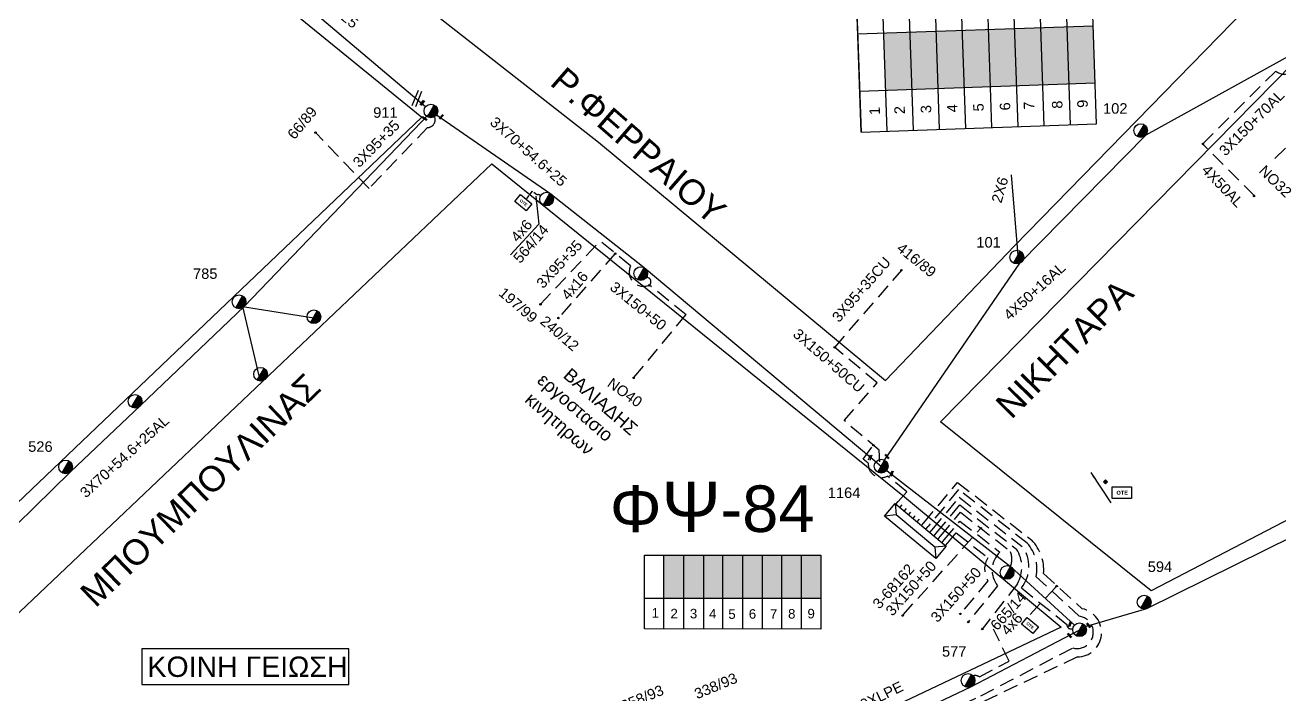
# Model space of a CAD drawing. Header units: millimetres. Extents: x 771 to 3391, y 686 to 1835.
# Drawn here: x 1592.7 to 1808.2, y 966.8 to 1081.8 of the extents above; entities that cross this region are included whole.
import ezdxf
from ezdxf.enums import TextEntityAlignment as Align

# ---------------------------------------------------------------- set-up
doc = ezdxf.new("R2010")
doc.units = ezdxf.units.MM
doc.linetypes.add('DASHED', pattern=[19.05, 12.7, -6.35])
for name, color, linetype in [('Pillar OTE', 7, 'Continuous'), ('Άγνωστα', 7, 'Continuous'), ('Ασφαλειοκιβώτια Χ.Τ 9 αναχωρήσεων', 7, 'Continuous'), ('Γυμνά εναέρια ΧΤ και ΦΟΠ (3Φ)   4x50+16AL', 7, 'Continuous'), ('Επιγραφές - Σχήματα', 7, 'Continuous'), ('Καλωδια Χ.Τ 3x95+35', 7, 'DASHED'), ('Καλωδια Χ.Τ. 3x50+35', 7, 'Continuous'), ('Καλωδια ΧΤ  3X95+50', 7, 'Continuous'), ('Καλώδια ΧΤ   3x150+50CU', 7, 'DASHED'), ('Καλώδια ΧΤ   3x150+70AL', 7, 'DASHED'), ('Καλώδια ΧΤ   3x150AL+50CU', 7, 'DASHED'), ('Μηχανική τομή', 7, 'Continuous'), ('Στύλος ΦΜ', 7, 'Continuous'), ('Στύλος ΦΜ @ 1', 7, 'Continuous'), ('Συνδέσεις', 7, 'Continuous'), ('Συνεστραμμένα ΧΤ   3x70+54.6+25 AL', 7, 'SYN_LINE'), ('Τομή', 7, 'Continuous'), ('Υποσταθμός πόλεως', 7, 'Continuous'), ('Υπόβαθρο ΔΕΗ', 7, 'Continuous'), ('Υπόγεια καλώδια Παροχών ΧΤ   4x16AL', 7, 'DASHED'), ('Υπόγεια καλώδια Παροχών ΧΤ   4x50AL', 7, 'DASHED'), ('Υπόγεια καλώδια Παροχών ΧΤ   4x6', 7, 'DASHED')]:
    doc.layers.add(name, color=color, linetype=linetype)
doc.styles.add('arial', font='arial.ttf')
doc.styles.get("Standard").update_dxf_attribs({"font": 'arial.ttf'})
doc.linetypes.add('SYN_LINE', pattern='A,0.5,-0.0001,["/\\/\\/\\/",Standard,S=0.1,R=0,X=0,Y=-0.05],-0.25', length=0.7501)
doc.dimstyles.new('ISO-25', dxfattribs={"dimtxt": 2.5, "dimasz": 2.5, "dimexe": 1.25, "dimexo": 0.625, "dimtad": 1, "dimtxsty": 'Standard', "dimcen": 2.5, "dimadec": 0, "dimazin": 0, "dimtfac": 1, "dimtmove": 0, "dimatfit": 3, "dimfxl": 1, "dimarcsym": 0})

# ---------------------------------------------------------------- blocks, each defined once
blk = doc.blocks.new('ΑΣΦΑΛΕΙΟΚΙΒΩΤΙΟ ΥΠΟΣΤΑΘΜΟΥ 9 ΑΝΑΧΩΡΗΣΕΩΝ')
at = {"layer": 'Ασφαλειοκιβώτια Χ.Τ 9 αναχωρήσεων', "ltscale": 40}
for p, q in [((-23.8, 40.36), (24.02, 40.36)), ((-9.72, 40.36), (-9.72, -40.64)), ((9.94, 40.36), (9.94, -40.64)), ((-23.8, 31.36), (24.02, 31.36)), ((-23.8, 22.36), (24.02, 22.36)), ((-23.8, 13.36), (24.02, 13.36)), ((-23.8, 4.36), (24.02, 4.36)), ((-23.8, -4.64), (24.02, -4.64)), ((-23.8, -13.64), (24.02, -13.64)), ((-23.8, -22.64), (24.02, -22.64)), ((-23.8, -31.64), (24.02, -31.64))]:
    blk.add_line(p, q, dxfattribs=at)
at = {"layer": 'Ασφαλειοκιβώτια Χ.Τ 9 αναχωρήσεων'}
blk.add_lwpolyline([(-23.8, -40.64), (24.02, -40.64), (24.02, 40.36), (-23.8, 40.36)], close=True, dxfattribs=at)
for s, p in [('1', (-18.12, 33.62)), ('2', (-18.12, 25.05)), ('3', (-18.12, 15.98)), ('4', (-18.12, 6.96)), ('5', (-18.12, -2.05)), ('6', (-18.12, -11.19)), ('7', (-18.12, -19.43)), ('8', (-18.12, -29.12)), ('9', (-18.12, -37.81))]:
    blk.add_text(s, height=3.6, dxfattribs=at).set_placement(p)
at = {"layer": 'Ασφαλειοκιβώτια Χ.Τ 9 αναχωρήσεων', "ltscale": 40}
for tag, height, p in [('ΟΝΟΜΑ', 5, (-0.16, 44.31)), ('ΚΕΙΜΕΝΟ 1', 2, (17.06, 35.59)), ('ΚΕΙΜΕΝΟ 2', 2, (17.06, 26.88)), ('ΚΕΙΜΕΝΟ 3', 2, (17.06, 17.69)), ('ΚΕΙΜΕΝΟ 4', 2, (17.06, 8.71)), ('ΚΕΙΜΕΝΟ 5', 2, (17.06, -0.13)), ('ΚΕΙΜΕΝΟ 6', 2, (17.06, -9.05)), ('ΚΕΙΜΕΝΟ 7', 2, (17.06, -18.13)), ('ΚΕΙΜΕΝΟ 8', 2, (17.06, -26.85)), ('ΚΕΙΜΕΝΟ 9', 2, (17.06, -35.99)), ('ΣΧ', 2, (-0.1, -42.64))]:
    blk.add_attdef(tag, text='', height=height, dxfattribs=at).set_placement(p, align=Align.MIDDLE_CENTER)
blk = doc.blocks.new('ΥΠΑΡΧΩΝ ΤΣΙΜΕΝΤΕΝΙΟΣ ΣΤΥΛΟΣ')
at = {"layer": 'Στύλος ΦΜ'}
blk.add_hatch(color=7, dxfattribs=at).paths.add_polyline_path([(-1.29, -2.28, 0.574793), (2.62, 0, 0.268822), (1.3, 2.27)])
at = {"layer": 'Στύλος ΦΜ', "color": 7}
blk.add_line((-1.29, -2.28), (1.3, 2.27), dxfattribs=at)
blk.add_circle((0, 0), 2.62, dxfattribs=at)
at = {"layer": 'Στύλος ΦΜ', "flags": 4}
for tag, p in [('ΑΡΙΘΜΟΣ', (-4.68, 8.05)), ('ΤΥΠΟΣ', (-4.91, 3.03))]:
    blk.add_attdef(tag, p, '', height=4, dxfattribs=at)
blk = doc.blocks.new('ΜΗΧΑΝΙΚΗ ΤΟΜΗ')
at = {"layer": 'Μηχανική τομή', "ltscale": 40}
for p, q in [((-1.89, 0.78), (1.89, 0.78)), ((1.89, 0), (-1.89, 0))]:
    blk.add_line(p, q, dxfattribs=at)
blk = doc.blocks.new('_ΣΥΝΔΕΣΗ')
at = {"layer": 'Συνδέσεις', "linetype": 'SYN_LINE', "ltscale": 40}
blk.add_hatch(color=256, dxfattribs=at).paths.add_polyline_path([(0.5, -0.01, 1), (-0.5, -0.01, 1)])
at = {"layer": 'Συνδέσεις'}
blk.add_circle((0, -0.01), 0.5, dxfattribs=at)
blk = doc.blocks.new('ΥΠΟΣΤΑΘΜΟΣ ΠΟΛΕΩΣ 13 ΑΝΑΧΩΡΗΣΕΩΝ')
at = {"layer": 'Υποσταθμός πόλεως', "ltscale": 40}
for p, q in [((-11.12, -2.82), (-11.12, -4)), ((-9.53, -2.82), (-9.53, -4)), ((-7.77, -2.82), (-7.77, -4)), ((-5.99, -2.82), (-5.99, -4)), ((-4.14, -2.82), (-4.14, -4)), ((-2.3, -2.82), (-2.3, -4)), ((-0.43, -2.82), (-0.43, -4)), ((1.54, -2.82), (1.54, -4)), ((3.43, -2.82), (3.43, -4)), ((5.39, -2.82), (5.39, -4)), ((7.32, -2.82), (7.32, -4)), ((9.32, -2.82), (9.32, -4)), ((11.11, -2.82), (11.11, -4))]:
    blk.add_line(p, q, dxfattribs=at)
blk.add_lwpolyline([(-11.43, 2.82), (11.43, 2.82), (11.43, -2.82), (-11.43, -2.82)], close=True, dxfattribs=at)
for points in [[(-8.62, 0), (-11.43, 2.82)], [(-11.43, -2.82), (-8.62, 0)], [(-8.62, 0), (8.62, 0)], [(8.62, 0), (11.43, 2.82)], [(11.43, -2.82), (8.62, 0)]]:
    blk.add_lwpolyline(points, dxfattribs=at)
at = {"layer": 'Υποσταθμός πόλεως', "linetype": 'SYN_LINE', "ltscale": 40, "flags": 1}
for tag, p in [('ΜΕΤΑΣΧΗΜΑΤΙΣΜΟΣ', (12.22, 1.68)), ('ΙΣΧΥΣ', (12.2, -1.11)), ('ΑΡΙΘΜΟΣ', (12.32, -3.83))]:
    blk.add_attdef(tag, p, '', height=1.8, dxfattribs=at)
blk = doc.blocks.new('ΤΟΜΗ')
at = {"layer": 'Τομή', "ltscale": 40}
for p, q in [((-5.68, 0), (5.68, 0)), ((5.68, -2.33), (-5.68, -2.33))]:
    blk.add_line(p, q, dxfattribs=at)
blk = doc.blocks.new('PILLAR ΟΤΕ')
at = {"layer": 'Pillar OTE', "ltscale": 40}
blk.add_lwpolyline([(-3.31, 2.02), (3.39, 2.02), (3.39, -1.99), (-3.31, -1.99)], close=True, dxfattribs=at)
at = {"layer": 'Pillar OTE', "insert": (-1.81, 0.71), "char_height": 1.3575, "width": 109.961, "attachment_point": 1}
blk.add_mtext('{\\fArial|b1|i0|c161|p34;OTE}', dxfattribs=at)
blk = doc.blocks.new('TSONTA XT1')
at = {"ltscale": 40}
h = blk.add_hatch(color=256, dxfattribs=at)
h.dxf.hatch_style = 1
h.paths.add_polyline_path([(595.96, 2487.66), (597.07, 2488.77), (595.96, 2489.87), (594.85, 2488.77)])
blk.add_lwpolyline([(594.85, 2488.77), (595.96, 2489.87), (597.07, 2488.77), (595.96, 2487.66)], close=True, dxfattribs=at)

msp = doc.modelspace()

# ---------------------------------------------------------------- hatches: boundary and pattern name
at = {"layer": 'Pillar OTE', "ltscale": 40}
h = msp.add_hatch(color=256, dxfattribs=at)
h.dxf.hatch_style = 1
h.paths.add_polyline_path([(1769.84364, 985.64979), (1769.68978, 985.26088), (1770.09157, 985.39343)])
at = {"layer": 'Άγνωστα'}
for color, points in [(27, [(1744.69381, 1080.60166), (1740.19648, 1080.44676), (1740.53475, 1070.62532), (1745.03209, 1070.78022)]), (30, [(1749.19114, 1080.75656), (1744.69381, 1080.60166), (1745.03209, 1070.78022), (1749.52942, 1070.93512)]), (6, [(1753.68848, 1080.91146), (1749.19114, 1080.75656), (1749.52942, 1070.93512), (1754.02675, 1071.09002)]), (85, [(1758.18581, 1081.06636), (1753.68848, 1080.91146), (1754.02675, 1071.09002), (1758.52408, 1071.24492)]), (5, [(1762.68314, 1081.22126), (1758.18581, 1081.06636), (1758.52408, 1071.24492), (1763.02142, 1071.39982)]), (2, [(1767.18048, 1081.37616), (1762.68314, 1081.22126), (1763.02142, 1071.39982), (1767.51875, 1071.55472)]), (133, [(1771.67781, 1081.53106), (1767.18048, 1081.37616), (1767.51875, 1071.55472), (1772.01608, 1071.70962)]), (62, [(1776.17514, 1081.68596), (1771.67781, 1081.53106), (1772.01608, 1071.70962), (1776.51342, 1071.86452)])]:
    msp.add_hatch(color=color, dxfattribs=at).paths.add_polyline_path(points)
at = {"layer": 'Υπόγεια καλώδια Παροχών ΧΤ   4x6', "linetype": 'DASHED', "ltscale": 0.2}
h = msp.add_hatch(color=5, dxfattribs=at)
h.dxf.hatch_style = 1
h.paths.add_polyline_path([(1705.83588, 990.77035), (1702.39601, 990.77056), (1702.39555, 983.40997), (1705.83542, 983.40663)])
h = msp.add_hatch(color=1, dxfattribs=at)
h.dxf.hatch_style = 1
h.paths.add_polyline_path([(1705.83542, 983.40663), (1709.27499, 983.40329), (1709.27545, 990.77013), (1705.83588, 990.77035)])
h = msp.add_hatch(color=27, dxfattribs=at)
h.dxf.hatch_style = 1
h.paths.add_polyline_path([(1712.57301, 990.76992), (1709.27545, 990.77013), (1709.27499, 983.40329), (1712.57255, 983.40009)])
h = msp.add_hatch(color=6, dxfattribs=at)
h.dxf.hatch_style = 1
h.paths.add_polyline_path([(1715.95901, 990.76971), (1712.57301, 990.76992), (1712.57255, 983.40009), (1715.95855, 983.3968)])
h = msp.add_hatch(color=2, dxfattribs=at)
h.dxf.hatch_style = 1
h.paths.add_polyline_path([(1719.35565, 990.7695), (1715.95901, 990.76971), (1715.95855, 983.3968), (1719.35519, 983.3935)])
h = msp.add_hatch(color=133, dxfattribs=at)
h.dxf.hatch_style = 1
h.paths.add_polyline_path([(1722.6927, 990.76929), (1719.35565, 990.7695), (1719.35519, 983.3935), (1722.69224, 983.39026)])
h = msp.add_hatch(color=85, dxfattribs=at)
h.dxf.hatch_style = 1
h.paths.add_polyline_path([(1722.69224, 983.39026), (1726.08061, 983.38697), (1726.08107, 990.76908), (1722.6927, 990.76929)])
h = msp.add_hatch(color=30, dxfattribs=at)
h.dxf.hatch_style = 1
h.paths.add_polyline_path([(1729.40118, 990.76887), (1726.08107, 990.76908), (1726.08061, 983.38697), (1729.40071, 983.38374)])

# ---------------------------------------------------------------- linework, layer by layer
at = {"layer": 'Pillar OTE', "ltscale": 40}
for points in [[(1699.06731, 978.13048), (1699.0681, 990.77077), (1729.40118, 990.76887), (1729.40038, 978.10112), (1699.06731, 978.13141)], [(1702.39522, 978.12809), (1702.39601, 990.77056)], [(1705.83509, 978.12465), (1705.83588, 990.77035)], [(1709.27466, 978.12122), (1709.27545, 990.77013)], [(1712.57222, 978.11792), (1712.57301, 990.76992)], [(1715.95821, 978.11454), (1715.95901, 990.76971)], [(1719.35486, 978.11115), (1719.35565, 990.7695)], [(1722.69191, 978.10782), (1722.6927, 990.76929)], [(1726.08028, 978.10443), (1726.08107, 990.76908)], [(1770.09157, 985.39343), (1769.68978, 985.26088), (1769.84364, 985.64979), (1770.09157, 985.39343)], [(1699.06764, 983.4132), (1729.40071, 983.38374)]]:
    msp.add_lwpolyline(points, dxfattribs=at)
at = {"layer": 'Άγνωστα', "color": 5}
msp.add_lwpolyline([(1763.3357, 1041.55781), (1762.1068, 1056.10225)], dxfattribs=at)
at = {"layer": 'Άγνωστα', "color": 30}
for points in [[(1630.03755, 1033.50065), (1632.87681, 1021.56589)], [(1630.03755, 1033.50065), (1642.28085, 1031.55809)]]:
    msp.add_lwpolyline(points, dxfattribs=at)
at = {"layer": 'Άγνωστα', "color": 27, "linetype": 'DASHED', "ltscale": 0.2}
msp.add_lwpolyline([(1755.53832, 970.05248, -0.227532156), (1756.60874, 969.89681), (1756.60874, 969.89681), (1761.71839, 972.57978), (1759.0666, 978.05235), (1759.0666, 978.05235)], format="xyb", dxfattribs=at)
at = {"layer": 'Γυμνά εναέρια ΧΤ και ΦΟΠ (3Φ)   4x50+16AL', "color": 5, "linetype": 'Continuous', "ltscale": 0.2}
msp.add_lwpolyline([(1740.33528, 1007.07816), (1763.58109, 1040.91232), (1785.23822, 1062.93561), (1810.32017, 1076.82996)], dxfattribs=at)
at = {"layer": 'Επιγραφές - Σχήματα', "color": 190}
msp.add_lwpolyline([(1612.77428, 968.54603), (1648.28654, 968.54603), (1648.28654, 974.72076), (1612.77428, 974.72076)], close=True, dxfattribs=at)
at = {"layer": 'Καλωδια Χ.Τ 3x95+35', "color": 5, "linetype": 'DASHED', "ltscale": 0.2}
msp.add_lwpolyline([(1681.21385, 1033.86449), (1691.45159, 1044.70461)], dxfattribs=at)
at = {"layer": 'Καλωδια Χ.Τ. 3x50+35', "color": 30, "linetype": 'DASHED', "ltscale": 0.2}
msp.add_lwpolyline([(1663.04825, 1066.0605, -0.522548595), (1661.83812, 1064.2101), (1651.79312, 1053.74863), (1642.58464, 1063.34635)], format="xyb", dxfattribs=at)
at = {"layer": 'Καλωδια ΧΤ  3X95+50', "color": 5, "linetype": 'DASHED', "ltscale": 0.2}
msp.add_lwpolyline([(1731.76781, 1026.45752), (1743.28513, 1039.71881)], dxfattribs=at)
at = {"layer": 'Καλώδια ΧΤ   3x150+50CU', "color": 5, "linetype": 'DASHED', "ltscale": 0.2}
msp.add_lwpolyline([(1739.51129, 1006.80043), (1739.41972, 1008.80629), (1733.38183, 1013.89133), (1739.05696, 1020.36127), (1731.76781, 1026.45752)], dxfattribs=at)
at = {"layer": 'Καλώδια ΧΤ   3x150+70AL', "color": 5, "ltscale": 0.2}
msp.add_lwpolyline([(1794.97878, 1061.39065), (1807.52529, 1073.90109, 0.761856138), (1811.02359, 1076.26917)], format="xyb", dxfattribs=at)
at = {"layer": 'Καλώδια ΧΤ   3x150AL+50CU', "color": 6, "linetype": 'DASHED', "ltscale": 0.2}
for points in [[(1929.58174, 1110.57229), (1933.45453, 1113.92481), (1944.64269, 1101.05721), (1927.08062, 1083.86154), (1897.55996, 1054.28479), (1880.44007, 1038.52741, -0.250951788), (1877.19068, 1035.53664), (1863.95505, 1022.54257, 0.675915527), (1861.55658, 1024.70569), (1843.75292, 1044.26645), (1823.88106, 1066.79325), (1820.13515, 1071.2672), (1806.65306, 1058.19965)], [(1750.57639, 993.40948), (1753.26822, 996.64487), (1760.14708, 991.29687), (1760.14708, 991.29687, 0.391342416), (1759.75625, 985.50923), (1759.75625, 985.50923), (1759.75625, 985.50923), (1754.70344, 979.30022)]]:
    msp.add_lwpolyline(points, format="xyb", dxfattribs=at)
at = {"layer": 'Καλώδια ΧΤ   3x150AL+50CU', "color": 5, "linetype": 'DASHED', "ltscale": 0.2}
for points in [[(1699.92786, 1037.16273, -0.697503722), (1696.71513, 1040.45745), (1691.45159, 1044.70461)], [(1742.64038, 1000.01221), (1744.1699, 1001.65588), (1740.82513, 1004.34649, -0.580592407), (1737.53648, 1006.5682), (1736.67647, 1007.26214), (1738.41278, 1009.65432)]]:
    msp.add_lwpolyline(points, format="xyb", dxfattribs=at)
for points in [[(1706.24702, 1032.06378), (1699.92786, 1037.16273)], [(1697.27501, 1021.29142), (1706.24702, 1032.06378), (1706.24702, 1032.06378), (1706.24702, 1032.06378)]]:
    msp.add_lwpolyline(points, dxfattribs=at)
at = {"layer": 'Καλώδια ΧΤ   3x150AL+50CU', "color": 30, "linetype": 'DASHED', "ltscale": 0.2}
msp.add_lwpolyline([(1747.07554, 996.32217), (1752.86552, 1003.28132), (1765.59969, 993.35543, -0.216891354), (1767.65324, 987.63448), (1774.26138, 981.58031, -0.9001756), (1773.44264, 973.29626), (1724.52646, 950.04555), (1723.30118, 947.721), (1662.23807, 918.69664, -0.60157845), (1661.59262, 919.82001), (1662.66103, 920.32934)], format="xyb", dxfattribs=at)
at = {"layer": 'Καλώδια ΧΤ   3x150AL+50CU', "color": 85, "linetype": 'DASHED', "ltscale": 0.2}
msp.add_lwpolyline([(1666.46649, 924.72909), (1706.89107, 943.84772, 0.281978332), (1708.59072, 942.49826), (1721.86878, 948.80956), (1722.77052, 950.42105), (1756.84651, 966.61797), (1772.64207, 974.84449, 1.070764304), (1773.78003, 980.29485), (1766.37964, 987.07485, 0.233414637), (1764.8499, 992.83401), (1753.04481, 1002.03571), (1747.79391, 995.7245)], format="xyb", dxfattribs=at)
at = {"layer": 'Καλώδια ΧΤ   3x150AL+50CU', "color": 27, "linetype": 'DASHED', "ltscale": 0.2}
msp.add_lwpolyline([(1748.50343, 995.13418), (1753.14323, 1000.71091), (1763.96025, 992.27937, -0.34884479), (1763.82808, 985.18103), (1771.6448, 978.87949, 0.558606965), (1772.66702, 978.17199)], format="xyb", dxfattribs=at)
at = {"layer": 'Καλώδια ΧΤ   3x150AL+50CU', "color": 2, "linetype": 'DASHED', "ltscale": 0.2}
msp.add_lwpolyline([(1749.21241, 994.54431), (1753.25628, 999.40476), (1753.25632, 999.40473)], dxfattribs=at)
at = {"layer": 'Καλώδια ΧΤ   3x150AL+50CU', "color": 1, "linetype": 'DASHED', "ltscale": 0.2}
msp.add_lwpolyline([(1749.89644, 993.9752), (1753.36003, 998.1382), (1761.89902, 991.48231, -0.205670751), (1761.95496, 988.84882)], format="xyb", dxfattribs=at)
at = {"layer": 'Καλώδια ΧΤ   3x150AL+50CU', "color": 2, "linetype": 'DASHED', "ltscale": 0.2}
msp.add_lwpolyline([(1753.25632, 999.40473), (1763.01618, 991.79723, -0.272779735), (1763.1621, 985.88128), (1757.11637, 978.09444)], format="xyb", dxfattribs=at)
at = {"layer": 'Καλώδια ΧΤ   3x150AL+50CU', "color": 1, "linetype": 'DASHED', "ltscale": 0.2}
msp.add_lwpolyline([(1743.51594, 980.51032), (1756.85843, 995.4113)], dxfattribs=at)
at = {"layer": 'Καλώδια ΧΤ   3x150AL+50CU', "color": 133, "linetype": 'DASHED', "ltscale": 0.2}
msp.add_lwpolyline([(1751.18633, 992.90202), (1752.62277, 994.62853), (1758.05339, 990.35007, 0.27732968), (1758.08493, 986.36484), (1758.08493, 986.36484), (1758.08493, 986.36484), (1753.35221, 980.69892)], format="xyb", dxfattribs=at)
at = {"layer": 'Καλώδια ΧΤ   3x150AL+50CU', "color": 5, "linetype": 'DASHED', "ltscale": 0.2}
msp.add_arc((1699.48866, 1037.73403), 0.72061, 307.5521513, 96.2153062, dxfattribs=at)
at = {"layer": 'Συνεστραμμένα ΧΤ   3x70+54.6+25 AL', "color": 62, "linetype": 'SYN_LINE', "ltscale": 20}
msp.add_lwpolyline([(1579.53432, 1133.05537), (1596.60768, 1121.4035), (1616.49689, 1105.24359), (1638.12259, 1087.60536), (1661.50242, 1067.80575)], dxfattribs=at)
at = {"layer": 'Συνεστραμμένα ΧΤ   3x70+54.6+25 AL', "color": 30, "ltscale": 20}
msp.add_lwpolyline([(1561.41435, 968.25357), (1571.93085, 977.4395), (1585.00572, 989.91864), (1600.50228, 1005.10534), (1612.5436, 1016.50613), (1630.31296, 1033.45695), (1662.17145, 1066.63634)], dxfattribs=at)
at = {"layer": 'Συνεστραμμένα ΧΤ   3x70+54.6+25 AL', "color": 5, "linetype": 'SYN_LINE', "ltscale": 20}
msp.add_lwpolyline([(1663.37067, 1066.37582), (1682.85503, 1052.93468), (1699.0341, 1040.15163), (1739.75198, 1006.05498), (1761.95496, 988.84882), (1772.95919, 978.76711)], dxfattribs=at)
at = {"layer": 'Συνεστραμμένα ΧΤ   3x70+54.6+25 AL', "color": 27, "linetype": 'SYN_LINE', "ltscale": 20}
for points in [[(1774.85189, 978.55284), (1785.38943, 981.64518), (1825.92609, 1001.65705), (1861.03767, 1021.17523)], [(1636.39297, 912.91391), (1673.64245, 929.54295), (1718.00312, 950.52313), (1755.17381, 968.19102), (1773.77887, 977.88076)]]:
    msp.add_lwpolyline(points, dxfattribs=at)
at = {"layer": 'Υπόβαθρο ΔΕΗ'}
for points in [[(1617.14911, 1119.69725), (1691.19501, 1061.6882), (1740.47172, 1020.79614), (1762.66119, 1043.87065), (1802.38774, 1084.61155), (1754.98568, 1137.08204), (1716.80931, 1100.57343), (1706.67317, 1109.56027), (1746.01995, 1147.33235), (1726.5368, 1167.97195), (1702.31883, 1145.34303), (1696.76645, 1150.9658), (1721.98274, 1174.11733), (1699.87058, 1197.99741), (1617.14911, 1119.69725)], [(1485.64728, 1010.07398), (1525.06965, 1069.97242), (1579.64749, 1132.00758), (1660.84067, 1065.9635), (1560.20278, 970.06351), (1485.64728, 1010.07398)], [(1749.91414, 1013.66975), (1810.57241, 1075.2908), (1858.32687, 1022.22473), (1786.14251, 984.6294), (1749.91414, 1013.66975)], [(1571.49541, 961.81714), (1672.89295, 1057.95779), (1743.74912, 1000.78375), (1770.6399, 978.40281), (1634.79402, 913.96377), (1571.49541, 961.81714)], [(1680.94554, 1047.62571), (1676.06424, 1042.32642)]]:
    msp.add_lwpolyline(points, dxfattribs=at)
at = {"layer": 'Υπόγεια καλώδια Παροχών ΧΤ   4x16AL', "color": 5, "linetype": 'DASHED', "ltscale": 0.2}
msp.add_lwpolyline([(1694.08336, 1042.58103), (1684.31244, 1031.50288)], dxfattribs=at)
at = {"layer": 'Υπόγεια καλώδια Παροχών ΧΤ   4x50AL', "color": 5, "ltscale": 0.2}
msp.add_lwpolyline([(1803.89017, 1052.45417), (1794.99482, 1061.3694)], dxfattribs=at)
at = {"layer": 'Υπόγεια καλώδια Παροχών ΧΤ   4x6', "color": 5, "linetype": 'DASHED', "ltscale": 0.05}
msp.add_lwpolyline([(1681.24383, 1052.49176, 0.361340667), (1680.59057, 1052.62318), (1679.81233, 1053.25115), (1678.76251, 1051.95011)], format="xyb", dxfattribs=at)
at = {"layer": 'Υπόγεια καλώδια Παροχών ΧΤ   4x6', "color": 30, "linetype": 'DASHED', "ltscale": 0.2}
msp.add_lwpolyline([(1769.685, 985.2488), (1764.74589, 979.98469)], dxfattribs=at)

# ---------------------------------------------------------------- block references
at = {"layer": 'Pillar OTE', "xscale": 0.375, "yscale": 0.375, "zscale": 0.375}
for p, rotation in [((1678.2809, 1051.3141), 320.5773140891257), ((1765.29193, 978.7038), 319.3038628419159)]:
    msp.add_blockref('PILLAR ΟΤΕ', p, dxfattribs=dict(at, rotation=rotation))
at = {"layer": 'Pillar OTE', "xscale": 0.5, "yscale": 0.5, "zscale": 0.5}
msp.add_blockref('PILLAR ΟΤΕ', (1781.07055, 1001.47699), dxfattribs=at)
at = {"layer": 'Ασφαλειοκιβώτια Χ.Τ 9 αναχωρήσεων', "xscale": 0.4999999999999998, "yscale": 0.4999999999999998, "zscale": 0.4999999999999998, "rotation": 91.97262806557677}
msp.add_blockref('ΑΣΦΑΛΕΙΟΚΙΒΩΤΙΟ ΥΠΟΣΤΑΘΜΟΥ 9 ΑΝΑΧΩΡΗΣΕΩΝ', (1756.0405, 1076.02078), dxfattribs=at)
at = {"layer": 'Μηχανική τομή'}
for p, xscale, yscale, zscale, rotation in [((1661.01875, 1068.38739), 0.249999999999919, 0.249999999999919, 0.249999999999919, 52.82593541543221), ((1661.24752, 1065.6741), 0.249999999999919, 0.249999999999919, 0.249999999999919, 325.8560323618659), ((1664.27268, 1065.9932), 0.249999999999919, 0.249999999999919, 0.249999999999919, 46.90277073893475), ((1737.94764, 1007.4904), 0.249999999999919, 0.249999999999919, 0.249999999999919, 68.45138536945211), ((1740.68259, 1007.6592), 0.2500000000001928, 0.2500000000001928, 0.2500000000001928, 312.6268794242704), ((1741.61551, 1004.73587), 0.249999999999919, 0.249999999999919, 0.249999999999919, 68.45138536945211), ((1772.25952, 978.90751), 0.249999999999919, 0.249999999999919, 0.249999999999919, 68.45138536945211), ((1775.3118, 978.67743), 0.2500000000001928, 0.2500000000001928, 0.2500000000001928, 312.6268794242704), ((1772.02808, 976.91027), 0.2500000000001928, 0.2500000000001928, 0.2500000000001928, 312.6268794242704)]:
    msp.add_blockref('ΜΗΧΑΝΙΚΗ ΤΟΜΗ', p, dxfattribs=dict(at, xscale=xscale, yscale=yscale, zscale=zscale, rotation=rotation))
at = {"layer": 'Στύλος ΦΜ @ 1', "ltscale": 40}
ref = msp.add_blockref('ΥΠΑΡΧΩΝ ΤΣΙΜΕΝΤΕΝΙΟΣ ΣΤΥΛΟΣ', (1662.4012, 1067.04461), dxfattribs=dict(at, xscale=0.4499999999998181, yscale=0.4499999999998181, zscale=0.4499999999998181))
ref.add_attrib('ΤΥΠΟΣ', '911', (1652.49322, 1065.8797), dxfattribs={"layer": 'Στύλος ΦΜ', "height": 1.8, "flags": 4})
ref = msp.add_blockref('ΥΠΑΡΧΩΝ ΤΣΙΜΕΝΤΕΝΙΟΣ ΣΤΥΛΟΣ', (1784.31964, 1063.67274), dxfattribs=dict(at, xscale=0.4499999999998181, yscale=0.4499999999998181, zscale=0.4499999999998181))
ref.add_attrib('ΤΥΠΟΣ', '102', (1777.86112, 1066.58644), dxfattribs={"layer": 'Στύλος ΦΜ', "height": 1.8, "flags": 4})
at = {"layer": 'Στύλος ΦΜ @ 1', "ltscale": 40, "xscale": 0.4499999999998181, "yscale": 0.4499999999998181, "zscale": 0.4499999999998181}
for p in [(1682.26947, 1051.91279), (1698.44854, 1039.12974), (1642.31099, 1031.71872), (1633.16083, 1021.83735), (1611.58757, 1017.19399), (1761.3694, 987.82694), (1773.8276, 977.9715)]:
    msp.add_blockref('ΥΠΑΡΧΩΝ ΤΣΙΜΕΝΤΕΝΙΟΣ ΣΤΥΛΟΣ', p, dxfattribs=at)
at = {"layer": 'Στύλος ΦΜ @ 1', "ltscale": 40}
ref = msp.add_blockref('ΥΠΑΡΧΩΝ ΤΣΙΜΕΝΤΕΝΙΟΣ ΣΤΥΛΟΣ', (1763.04529, 1041.96116), dxfattribs=dict(at, xscale=0.4499999999998181, yscale=0.4499999999998181, zscale=0.4499999999998181))
ref.add_attrib('ΤΥΠΟΣ', '101', (1756.10044, 1043.5935), dxfattribs={"layer": 'Στύλος ΦΜ', "height": 1.8, "flags": 4})
ref = msp.add_blockref('ΥΠΑΡΧΩΝ ΤΣΙΜΕΝΤΕΝΙΟΣ ΣΤΥΛΟΣ', (1629.46563, 1034.27498), dxfattribs=dict(at, xscale=0.4499999999998181, yscale=0.4499999999998181, zscale=0.4499999999998181))
ref.add_attrib('ΤΥΠΟΣ', '785', (1621.55202, 1038.2218), dxfattribs={"layer": 'Στύλος ΦΜ', "height": 1.8, "flags": 4})
ref = msp.add_blockref('ΥΠΑΡΧΩΝ ΤΣΙΜΕΝΤΕΝΙΟΣ ΣΤΥΛΟΣ', (1599.66623, 1005.9349), dxfattribs=dict(at, xscale=0.4499999999998181, yscale=0.4499999999998181, zscale=0.4499999999998181))
ref.add_attrib('ΤΥΠΟΣ', '526', (1593.23664, 1008.52264), dxfattribs={"layer": 'Στύλος ΦΜ', "height": 1.8, "flags": 4})
ref = msp.add_blockref('ΥΠΑΡΧΩΝ ΤΣΙΜΕΝΤΕΝΙΟΣ ΣΤΥΛΟΣ', (1739.74972, 1006.05627), dxfattribs=dict(at, xscale=0.4499999999998181, yscale=0.4499999999998181, zscale=0.4499999999998181))
ref.add_attrib('ΤΥΠΟΣ', '1164', (1730.57639, 1000.59676), dxfattribs={"layer": 'Στύλος ΦΜ', "height": 1.8, "flags": 4})
ref = msp.add_blockref('ΥΠΑΡΧΩΝ ΤΣΙΜΕΝΤΕΝΙΟΣ ΣΤΥΛΟΣ', (1784.92378, 982.72699), dxfattribs=dict(at, xscale=0.4499999999998181, yscale=0.4499999999998181, zscale=0.4499999999998181))
ref.add_attrib('ΤΥΠΟΣ', '594', (1785.53448, 987.89821), dxfattribs={"layer": 'Στύλος ΦΜ', "height": 1.8, "flags": 4})
ref = msp.add_blockref('ΥΠΑΡΧΩΝ ΤΣΙΜΕΝΤΕΝΙΟΣ ΣΤΥΛΟΣ', (1754.67075, 969.25594), dxfattribs=dict(at, xscale=0.4499999999998181, yscale=0.4499999999998181, zscale=0.4499999999998181))
ref.add_attrib('ΤΥΠΟΣ', '577', (1750.19586, 973.3494), dxfattribs={"layer": 'Στύλος ΦΜ', "height": 1.8, "flags": 4})
at = {"layer": 'Συνδέσεις'}
for name, p, xscale, yscale, zscale in [('_ΣΥΝΔΕΣΗ', (1642.58464, 1063.34635), 0.25, 0.25, 0.25), ('_ΣΥΝΔΕΣΗ', (1795.01201, 1061.38166), 0.25, 0.25, 0.25), ('_ΣΥΝΔΕΣΗ', (1803.81098, 1052.45005), 0.25, 0.25, 0.25), ('_ΣΥΝΔΕΣΗ', (1694.06376, 1042.55881), 0.25, 0.25, 0.25), ('_ΣΥΝΔΕΣΗ', (1743.23353, 1039.70245), 0.25, 0.25, 0.25), ('_ΣΥΝΔΕΣΗ', (1699.90103, 1037.11567), 0.25, 0.25, 0.25), ('_ΣΥΝΔΕΣΗ', (1681.23016, 1033.84645), 0.25, 0.25, 0.25), ('_ΣΥΝΔΕΣΗ', (1684.31244, 1031.50288), 0.25, 0.25, 0.25), ('_ΣΥΝΔΕΣΗ', (1731.76781, 1026.45752), 0.25, 0.25, 0.25), ('_ΣΥΝΔΕΣΗ', (1697.22002, 1021.21365), 0.25, 0.25, 0.25), ('_ΣΥΝΔΕΣΗ', (1738.41278, 1009.65432), 0.25, 0.25, 0.25), ('TSONTA XT1', (1595.02259, 238.01398), 0.3075184835441075, 0.3075184835441075, 0.3075184835441075), ('_ΣΥΝΔΕΣΗ', (1756.86907, 995.403), 0.25, 0.25, 0.25), ('_ΣΥΝΔΕΣΗ', (1753.35221, 980.69892), 0.25, 0.25, 0.25), ('_ΣΥΝΔΕΣΗ', (1743.45197, 980.4063), 0.25, 0.25, 0.25), ('_ΣΥΝΔΕΣΗ', (1754.70344, 979.30022), 0.25, 0.25, 0.25), ('_ΣΥΝΔΕΣΗ', (1757.11637, 978.09444), 0.25, 0.25, 0.25)]:
    msp.add_blockref(name, p, dxfattribs=dict(at, xscale=xscale, yscale=yscale, zscale=zscale))
at = {"layer": 'Τομή', "xscale": 0.2499999999998873, "yscale": 0.2499999999998873, "zscale": 0.2499999999998873, "rotation": 248.1909067709115}
msp.add_blockref('ΤΟΜΗ', (1660.27176, 1069.08957), dxfattribs=at)
at = {"layer": 'Υποσταθμός πόλεως', "xscale": 0.5, "yscale": 0.5, "zscale": 0.5, "rotation": 140.2397324891608}
msp.add_blockref('ΥΠΟΣΤΑΘΜΟΣ ΠΟΛΕΩΣ 13 ΑΝΑΧΩΡΗΣΕΩΝ', (1745.63177, 994.92038), dxfattribs=at)

# ---------------------------------------------------------------- texts
at = {"ltscale": 40, "attachment_point": 1, "style": 'arial'}
for s, insert, char_height, width, rotation in [('{\\H1.083x;P.ΦEΡΡAIOY}', (1685.50082, 1074.92027), 4, 64.8866414, 318.9379338), ('{\\H1.083x;NIKHTAPA}', (1759.04224, 1016.99299), 4, 64.8866414, 45.2780614), ('{\\H1.083x;MΠOYMΠOYΛINAΣ}', (1601.77592, 984.72588), 4, 64.8866414, 43.9530043), ('{\\H1.083x;ΒΑΛΙΑΔΗΣ}', (1686.44559, 1023.10291), 2.0776363, 33.70271, 318.9379338), ('{\\H1.083x;εργοστασιο}', (1681.97802, 1022.23871), 2.0776363, 33.70271, 318.9379338), ('{\\H1.083x;κινητηρων}', (1679.85316, 1018.92594), 2.0776363, 33.70271, 318.9379338)]:
    msp.add_mtext(s, dxfattribs=dict(at, insert=insert, char_height=char_height, width=width, rotation=rotation))
at = {"ltscale": 30, "char_height": 1.63441, "width": 11.2572904, "attachment_point": 1}
for s, insert in [('1', (1700.31347, 981.6918)), ('2', (1703.55193, 981.55834)), ('3', (1706.88252, 981.55834)), ('4', (1710.18603, 981.55834)), ('5', (1713.48954, 981.47716)), ('6', (1717.00967, 981.50423)), ('7', (1720.63811, 981.50423)), ('8', (1723.75207, 981.53128)), ('9', (1727.08266, 981.55834))]:
    msp.add_mtext(s, dxfattribs=dict(at, insert=insert))
at = {"layer": 'Άγνωστα', "color": 7, "char_height": 1.8, "attachment_point": 1}
for s, gutter_width, insert, rotation in [('3X70+54.6+25', 12.5, (1637.21695, 1092.77295), 321.5650798), ('66/89', 2.03045, (1637.59179, 1063.16379), 50.4055177), ('3X95+35', 12.5, (1648.81694, 1058.46503), 45.3580069), ('3X70+54.6+25', 12.5, (1673.60004, 1066.22247), 318.4876233), ('NO32', 12.5, (1805.7407, 1057.90418), 315.9264951), ('2X6', 12.5, (1758.65616, 1051.59027), 74.2262329), ('4x6', 12.5, (1675.95567, 1045.5529), 49.1403811), ('564/14', 12.5, (1676.37689, 1041.92907), 49.1403811), ('3X95+35', 12.5, (1680.34745, 1037.64887), 47.1165333), ('416/89', 12.5, (1743.3991, 1044.57608), 321.1974251), ('3X95+35CU', 12.5, (1731.14279, 1031.80045), 48.9353535), ('4x16', 12.5, (1684.64376, 1035.59602), 49.1403811), ('3X150+50', 12.5, (1694.12506, 1037.90612), 320.8889422), ('197/99', 12.5, (1675.07169, 1036.91488), 319.1979091), ('240/12', 12.5, (1682.19867, 1032.04921), 319.1979091), ('3X150+50CU', 12.5, (1725.62518, 1029.85032), 319.0284259), ('NO40', 12.5, (1693.5867, 1021.35481), 324.3848169), ('3X150+50', 12.5, (1740.34463, 981.39541), 48.2563653), ('3-68162', 12.5, (1738.10117, 982.59853), 48.2563653), ('3X150+50', 12.5, (1748.07938, 980.29319), 48.2772701), ('665/14', 12.5, (1758.33609, 978.90795), 48.2563653), ('4x6', 12.5, (1760.15976, 978.04853), 48.2563653), ('338/93', 2.0013, (1707.44522, 967.68827), 22.6833078), ('358/93', 2.0013, (1694.79815, 965.61532), 22.6833078), ('3X150+50XLPE', 12.5, (1726.78771, 961.35474), 25.9387706)]:
    msp.add_mtext_dynamic_manual_height_columns(s, width=1.8, gutter_width=gutter_width, heights=[0.04535], dxfattribs=dict(at, insert=insert, rotation=rotation))
at = {"layer": 'Γυμνά εναέρια ΧΤ και ΦΟΠ (3Φ)   4x50+16AL', "color": 7, "insert": (1760.58779, 1032.33856), "char_height": 1.8, "attachment_point": 1, "rotation": 42.2541313}
msp.add_mtext_dynamic_manual_height_columns('4X50+16AL', width=1.8, gutter_width=12.5, heights=[0.04535], dxfattribs=at)
at = {"layer": 'Επιγραφές - Σχήματα', "color": 190, "insert": (1613.72832, 973.37367), "char_height": 3.5, "width": 35.1310908, "attachment_point": 1}
msp.add_mtext('KOINH ΓΕΙΩΣΗ', dxfattribs=at)
at = {"layer": 'Καλώδια ΧΤ   3x150+70AL', "color": 7, "insert": (1797.60304, 1060.45825), "char_height": 1.8, "attachment_point": 1, "rotation": 45.3133261}
msp.add_mtext_dynamic_manual_height_columns('3X150+70AL', width=1.8, gutter_width=12.5, heights=[0.04535], dxfattribs=at)
at = {"layer": 'Συνεστραμμένα ΧΤ   3x70+54.6+25 AL', "color": 7, "insert": (1601.93015, 1001.82736), "char_height": 1.8, "attachment_point": 1, "rotation": 42.2541313}
msp.add_mtext_dynamic_manual_height_columns('3X70+54.6+25AL', width=1.8, gutter_width=12.5, heights=[0.04535], dxfattribs=at)
at = {"layer": 'Υπόβαθρο ΔΕΗ', "insert": (1693.12595, 1003.42102), "char_height": 8, "attachment_point": 1}
msp.add_mtext_dynamic_manual_height_columns('Φ{\\H1.0833x;Ψ}-84', width=84.657329, gutter_width=12.5, heights=[0], dxfattribs=at)
at = {"layer": 'Υπόγεια καλώδια Παροχών ΧΤ   4x50AL', "color": 7, "insert": (1795.96252, 1058.01879), "char_height": 1.8, "attachment_point": 1, "rotation": 313.9039224}
msp.add_mtext_dynamic_manual_height_columns('4X50AL', width=1.8, gutter_width=12.5, heights=[0.04535], dxfattribs=at)

# ---------------------------------------------------------------- leaders
at = {"layer": 'Επιγραφές - Σχήματα', "ltscale": 40}
for points in [[(1680.44459, 1052.4299), (1680.94554, 1047.62571)], [(1775.76121, 1004.96223), (1779.19036, 999.76346)]]:
    msp.add_leader(points, dimstyle='ISO-25', override={"dimasz": 1, "dimtad": 0}, dxfattribs=at)

doc.saveas('drawing.dxf')
